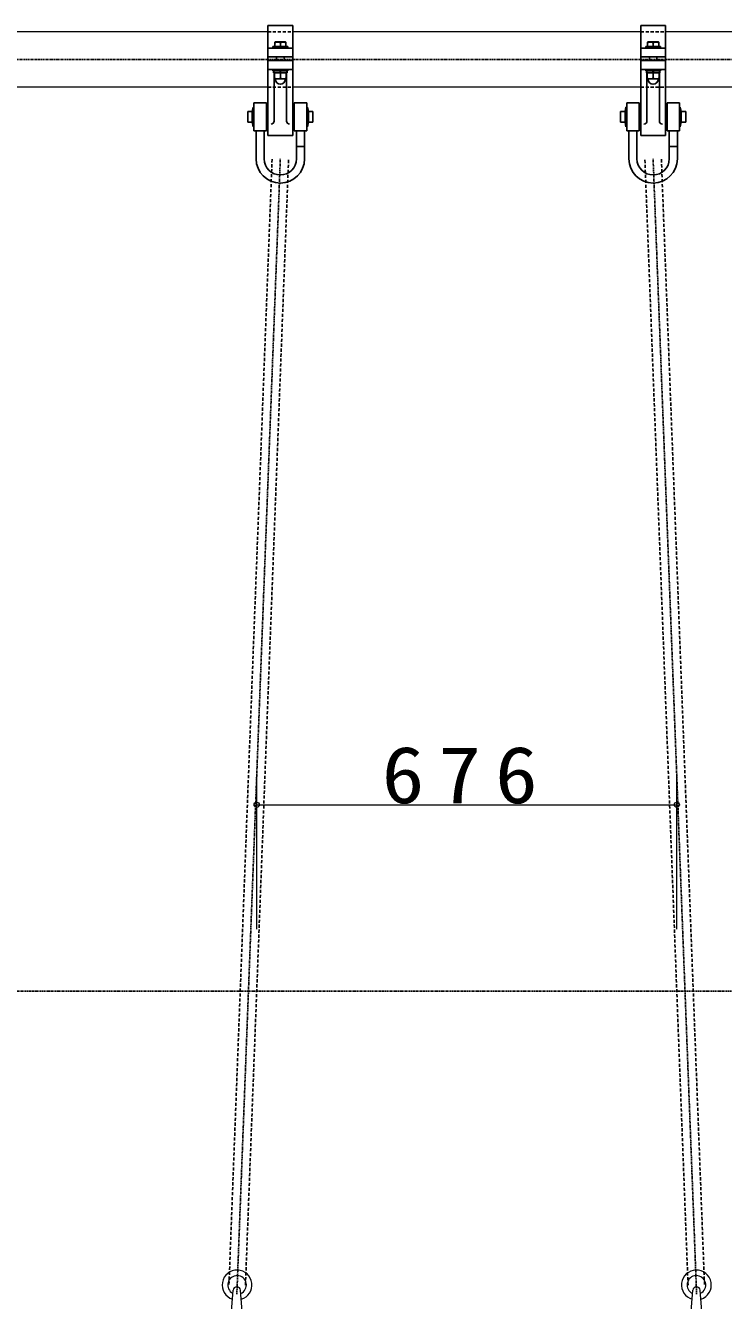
# Model space of a CAD drawing. Units: millimetres at full size; details may follow other scales. Extents: x -19543 to 0, y -2740 to 13350.
# Drawn here: x -13860 to -12737, y 3102 to 5155 of the extents above; entities that cross this region are included whole.
import ezdxf

# ---------------------------------------------------------------- set-up
doc = ezdxf.new("R2010")
doc.units = ezdxf.units.MM
doc.linetypes.add('USER2', pattern=[6, 3, -1, 1, -1])
doc.linetypes.add('USER4', pattern=[8, 5, -3])
doc.layers.add('線', color=2, linetype='Continuous', lineweight=25)
doc.layers.add('補助', color=2, linetype='Continuous', lineweight=13)
doc.styles.add('ＭＳ ゴシック', font='')
doc.styles.get('ＭＳ ゴシック').set_extended_font_data('MS Gothic')

# ---------------------------------------------------------------- blocks, each defined once
blk = doc.blocks.new('dimension_origin')
at = {"color": 0, "linetype": 'Continuous', "lineweight": -2}
blk.add_circle((0, 0), 1.25, dxfattribs=at)

msp = doc.modelspace()

# ---------------------------------------------------------------- linework, layer by layer
at = {"layer": '線'}
for p, q in [((-13470, 5154.55), (-13430, 5154.55)), ((-13470, 5154.55), (-13470, 4977.45)), ((-13430, 5154.55), (-13430, 4977.45)), ((-12870, 5154.55), (-12830, 5154.55)), ((-12870, 5154.55), (-12870, 4977.45)), ((-12830, 5154.55), (-12830, 4977.45)), ((-13470, 5118.05), (-13430, 5118.05)), ((-13462, 5120.55), (-13438, 5120.55)), ((-13462, 5118.05), (-13462, 5120.55)), ((-13462, 5118.05), (-13438, 5118.05)), ((-13459, 5127.55), (-13458.5, 5128.05)), ((-13459, 5127.55), (-13459, 5120.55)), ((-13441, 5120.55), (-13459, 5120.55)), ((-13441.5, 5128.05), (-13458.5, 5128.05)), ((-13450, 5120.55), (-13450, 5126.913)), ((-13441, 5127.55), (-13441.5, 5128.05)), ((-13441, 5127.55), (-13441, 5120.55)), ((-13438, 5120.55), (-13438, 5118.05)), ((-12870, 5118.05), (-12830, 5118.05)), ((-12862, 5120.55), (-12838, 5120.55)), ((-12862, 5118.05), (-12862, 5120.55)), ((-12862, 5118.05), (-12838, 5118.05)), ((-12859, 5127.55), (-12858.5, 5128.05)), ((-12859, 5127.55), (-12859, 5120.55)), ((-12841, 5120.55), (-12859, 5120.55)), ((-12841.5, 5128.05), (-12858.5, 5128.05)), ((-12850, 5120.55), (-12850, 5126.913)), ((-12841, 5127.55), (-12841.5, 5128.05)), ((-12841, 5127.55), (-12841, 5120.55)), ((-12838, 5120.55), (-12838, 5118.05)), ((-13470, 5104.05), (-13430, 5104.05)), ((-13470, 5097.95), (-13430, 5097.95)), ((-13456, 5104.05), (-13456, 5097.95)), ((-13444, 5104.05), (-13444, 5097.95)), ((-12870, 5104.05), (-12830, 5104.05)), ((-12870, 5097.95), (-12830, 5097.95)), ((-12856, 5104.05), (-12856, 5097.95)), ((-12844, 5104.05), (-12844, 5097.95)), ((-13470, 5083.95), (-13430, 5083.95)), ((-13462, 5083.95), (-13438, 5083.95)), ((-13462, 5081.45), (-13462, 5083.95)), ((-13462, 5081.45), (-13438, 5081.45)), ((-13460.75, 5081.45), (-13439.25, 5081.45)), ((-13460.75, 5081.45), (-13460.75, 5078.45)), ((-13460.75, 5078.45), (-13439.25, 5078.45)), ((-13460, 5078.95), (-13460, 5000.745)), ((-13459.5, 5078.45), (-13459.5, 5068.739)), ((-13459.5, 5078.45), (-13440.5, 5078.45)), ((-13450.167, 5078.45), (-13450.971, 5081.45)), ((-13450, 5078.45), (-13450, 5069.587)), ((-13449.029, 5078.45), (-13449.833, 5081.45)), ((-13440.5, 5078.45), (-13440.5, 5068.739)), ((-13440, 5078.95), (-13440, 5000.745)), ((-13439.25, 5081.45), (-13439.25, 5078.45)), ((-13438, 5083.95), (-13438, 5081.45)), ((-12870, 5083.95), (-12830, 5083.95)), ((-12862, 5083.95), (-12838, 5083.95)), ((-12862, 5081.45), (-12862, 5083.95)), ((-12862, 5081.45), (-12838, 5081.45)), ((-12860.75, 5081.45), (-12839.25, 5081.45)), ((-12860.75, 5081.45), (-12860.75, 5078.45)), ((-12860.75, 5078.45), (-12839.25, 5078.45)), ((-12860, 5078.95), (-12860, 5000.745)), ((-12859.5, 5078.45), (-12859.5, 5068.739)), ((-12859.5, 5078.45), (-12840.5, 5078.45)), ((-12850.167, 5078.45), (-12850.971, 5081.45)), ((-12850, 5078.45), (-12850, 5069.587)), ((-12849.029, 5078.45), (-12849.833, 5081.45)), ((-12840.5, 5078.45), (-12840.5, 5068.739)), ((-12840, 5078.95), (-12840, 5000.745)), ((-12839.25, 5081.45), (-12839.25, 5078.45)), ((-12838, 5083.95), (-12838, 5081.45)), ((-13459.5, 5068.739), (-13459, 5068.45)), ((-13459, 5068.45), (-13441, 5068.45)), ((-13458, 5067.95), (-13458, 5068.45)), ((-13442, 5067.95), (-13442, 5068.45)), ((-13440.5, 5068.739), (-13441, 5068.45)), ((-12859.5, 5068.739), (-12859, 5068.45)), ((-12859, 5068.45), (-12841, 5068.45)), ((-12858, 5067.95), (-12858, 5068.45)), ((-12842, 5067.95), (-12842, 5068.45)), ((-12840.5, 5068.739), (-12841, 5068.45)), ((-13492.5, 5029.95), (-13472.5, 5029.95)), ((-13492.5, 5029.95), (-13492.5, 4984.95)), ((-13472.5, 5029.95), (-13472.5, 4984.95)), ((-13407.5, 5029.95), (-13427.5, 5029.95)), ((-13427.5, 5029.95), (-13427.5, 4984.95)), ((-13407.5, 5029.95), (-13407.5, 4984.95)), ((-12892.5, 5029.95), (-12872.5, 5029.95)), ((-12892.5, 5029.95), (-12892.5, 4984.95)), ((-12872.5, 5029.95), (-12872.5, 4984.95)), ((-12807.5, 5029.95), (-12827.5, 5029.95)), ((-12827.5, 5029.95), (-12827.5, 4984.95)), ((-12807.5, 5029.95), (-12807.5, 4984.95)), ((-13495.259, 5015.95), (-13502.5, 5015.95)), ((-13502.5, 5015.95), (-13502.5, 4998.95)), ((-13495.258, 5015.931), (-13493.724, 5023.302)), ((-13495.258, 5015.931), (-13495.258, 4998.969)), ((-13493.724, 5023.302), (-13492.5, 5023.048)), ((-13492.5, 5023.048), (-13492.5, 4991.852)), ((-13470, 5015.95), (-13472.5, 5015.95)), ((-13427.5, 5015.95), (-13430.011, 5015.95)), ((-13406.276, 5023.302), (-13407.5, 5023.048)), ((-13407.5, 5023.048), (-13407.5, 4991.852)), ((-13404.742, 5015.931), (-13406.276, 5023.302)), ((-13397.5, 5015.95), (-13404.744, 5015.95)), ((-13404.742, 5015.931), (-13404.742, 4998.969)), ((-13397.5, 4998.95), (-13397.5, 5015.95)), ((-12895.259, 5015.95), (-12902.5, 5015.95)), ((-12902.5, 5015.95), (-12902.5, 4998.95)), ((-12895.258, 5015.931), (-12893.724, 5023.302)), ((-12895.258, 5015.931), (-12895.258, 4998.969)), ((-12893.724, 5023.302), (-12892.5, 5023.048)), ((-12892.5, 5023.048), (-12892.5, 4991.852)), ((-12870, 5015.95), (-12872.5, 5015.95)), ((-12827.5, 5015.95), (-12830.011, 5015.95)), ((-12806.276, 5023.302), (-12807.5, 5023.048)), ((-12807.5, 5023.048), (-12807.5, 4991.852)), ((-12804.742, 5015.931), (-12806.276, 5023.302)), ((-12797.5, 5015.95), (-12804.744, 5015.95)), ((-12804.742, 5015.931), (-12804.742, 4998.969)), ((-12797.5, 4998.95), (-12797.5, 5015.95)), ((-13502.5, 4998.95), (-13495.259, 4998.95)), ((-13495.258, 4998.969), (-13493.724, 4991.598)), ((-13493.724, 4991.598), (-13492.5, 4991.852)), ((-13472.5, 4998.95), (-13470, 4998.95)), ((-13430.011, 4998.95), (-13427.5, 4998.95)), ((-13406.276, 4991.598), (-13407.5, 4991.852)), ((-13404.742, 4998.969), (-13406.276, 4991.598)), ((-13404.744, 4998.95), (-13397.5, 4998.95)), ((-12902.5, 4998.95), (-12895.259, 4998.95)), ((-12895.258, 4998.969), (-12893.724, 4991.598)), ((-12893.724, 4991.598), (-12892.5, 4991.852)), ((-12872.5, 4998.95), (-12870, 4998.95)), ((-12830.011, 4998.95), (-12827.5, 4998.95)), ((-12806.276, 4991.598), (-12807.5, 4991.852)), ((-12804.742, 4998.969), (-12806.276, 4991.598)), ((-12804.744, 4998.95), (-12797.5, 4998.95)), ((-13492.5, 4984.95), (-13472.5, 4984.95)), ((-13489, 4984.95), (-13489, 4939.95)), ((-13476, 4984.95), (-13476, 4939.95)), ((-13470, 4977.45), (-13430, 4977.45)), ((-13407.5, 4984.95), (-13427.5, 4984.95)), ((-13424, 4984.95), (-13424, 4955.95)), ((-13411, 4984.95), (-13411, 4955.95)), ((-12892.5, 4984.95), (-12872.5, 4984.95)), ((-12889, 4984.95), (-12889, 4939.95)), ((-12876, 4984.95), (-12876, 4939.95)), ((-12870, 4977.45), (-12830, 4977.45)), ((-12807.5, 4984.95), (-12827.5, 4984.95)), ((-12824, 4984.95), (-12824, 4955.95)), ((-12811, 4984.95), (-12811, 4955.95)), ((-13424, 4959.95), (-13411, 4959.95)), ((-13424, 4939.95), (-13424, 4955.95)), ((-13411, 4939.95), (-13411, 4955.95)), ((-12824, 4959.95), (-12811, 4959.95)), ((-12824, 4939.95), (-12824, 4955.95)), ((-12811, 4939.95), (-12811, 4955.95))]:
    msp.add_line(p, q, dxfattribs=at)
at = {"layer": '線', "color": 7, "lineweight": 13}
for p, q in [((-13470, 5144.55), (-13960, 5144.55)), ((-12870, 5144.55), (-13430, 5144.55)), ((-12340, 5144.55), (-12830, 5144.55)), ((-13470, 5055.45), (-13960, 5055.45)), ((-12870, 5055.45), (-13430, 5055.45)), ((-12340, 5055.45), (-12830, 5055.45)), ((-13529.712, 3070.689), (-13525.982, 3118.467)), ((-13510.288, 3070.689), (-13514.018, 3118.467)), ((-12789.712, 3070.689), (-12785.982, 3118.467)), ((-12770.288, 3070.689), (-12774.018, 3118.467))]:
    msp.add_line(p, q, dxfattribs=at)
at = {"layer": '線', "color": 4, "linetype": 'USER4'}
for p, q in [((-13470, 5144.55), (-13430, 5144.55)), ((-12870, 5144.55), (-12830, 5144.55)), ((-13470, 5055.45), (-13430, 5055.45)), ((-12870, 5055.45), (-12830, 5055.45)), ((-13532.666, 3127.501), (-13463.24, 4940.457)), ((-13506.186, 3126.487), (-13436.76, 4939.443)), ((-12793.814, 3126.487), (-12863.24, 4939.443)), ((-12767.334, 3127.501), (-12836.76, 4940.457))]:
    msp.add_line(p, q, dxfattribs=at)
at = {"layer": '線', "color": 20, "linetype": 'USER2'}
for p, q in [((-11910, 5100), (-14924.55, 5100)), ((-13520, 3112), (-13450, 4939.95)), ((-12780, 3112), (-12850, 4939.95)), ((-11674.329, 3600), (-17669.673, 3600))]:
    msp.add_line(p, q, dxfattribs=at)
at = {"layer": '線'}
for centre, radius, start, end in [((-13454.5, 5115.441), 12.323, 68.58229, 111.41755), ((-13445.5, 5115.441), 12.323, 68.58243, 111.41757), ((-12854.5, 5115.441), 12.323, 68.58229, 111.41755), ((-12845.5, 5115.441), 12.323, 68.58243, 111.41757), ((-13465, 5078.95), 5, 0, 90), ((-13435, 5078.95), 5, 90, 180), ((-12865, 5078.95), 5, 0, 90), ((-12835, 5078.95), 5, 90, 180), ((-13454.75, 5082.458), 13.72, 249.74445, 290.25555), ((-13450, 5067.95), 8, 180, 0), ((-13445.25, 5082.458), 13.72, 249.74445, 290.25555), ((-12854.75, 5082.458), 13.72, 249.74445, 290.25555), ((-12850, 5067.95), 8, 180, 0), ((-12845.25, 5082.458), 13.72, 249.74445, 290.25555), ((-13465, 5000.745), 5, 270, 0), ((-13435, 5000.745), 5, 180, 270), ((-12865, 5000.745), 5, 270, 0), ((-12835, 5000.745), 5, 180, 270), ((-13450, 4939.95), 39, 180, 0), ((-13450, 4939.95), 26, 180, 0), ((-12850, 4939.95), 39, 180, 0), ((-12850, 4939.95), 26, 180, 0)]:
    msp.add_arc(centre, radius, start, end, dxfattribs=at)
at = {"layer": '線', "color": 7, "lineweight": 13}
for centre, radius, start, end in [((-13519.664, 3126.994), 24, 87.86271, 251.95745), ((-13519.664, 3126.994), 15, 87.86271, 243.47196), ((-13519.664, 3126.994), 15, 293.79504, 87.86271), ((-13519.664, 3126.994), 24, 286.40431, 87.86271), ((-12780.336, 3126.994), 24, 92.13729, 253.59569), ((-12780.336, 3126.994), 15, 92.13729, 246.20496), ((-12780.336, 3126.994), 24, 288.04255, 92.13729), ((-12780.336, 3126.994), 15, 296.52804, 92.13729), ((-13520, 3118), 6, 4.46422, 175.53578), ((-12780, 3118), 6, 4.46422, 175.53578)]:
    msp.add_arc(centre, radius, start, end, dxfattribs=at)
at = {"layer": '補助'}
for p, q in [((-13488.053, 3700), (-13488.053, 3950)), ((-12811.947, 3700), (-12811.947, 3950)), ((-13488.053, 3900), (-12811.947, 3900))]:
    msp.add_line(p, q, dxfattribs=at)

# ---------------------------------------------------------------- block references
at = {"layer": '補助', "xscale": 3.33, "yscale": 3.33}
msp.add_blockref('dimension_origin', (-13488.053, 3900), dxfattribs=at)
at = {"layer": '補助', "xscale": 3.33, "yscale": 3.33, "rotation": 180}
msp.add_blockref('dimension_origin', (-12811.947, 3900), dxfattribs=at)

# ---------------------------------------------------------------- texts
at = {"layer": '補助', "insert": (-13150, 3901), "char_height": 91.64, "attachment_point": 8, "style": 'ＭＳ ゴシック'}
msp.add_mtext('\\T1.33;\\W1.1;676', dxfattribs=at)

doc.saveas('drawing.dxf')
